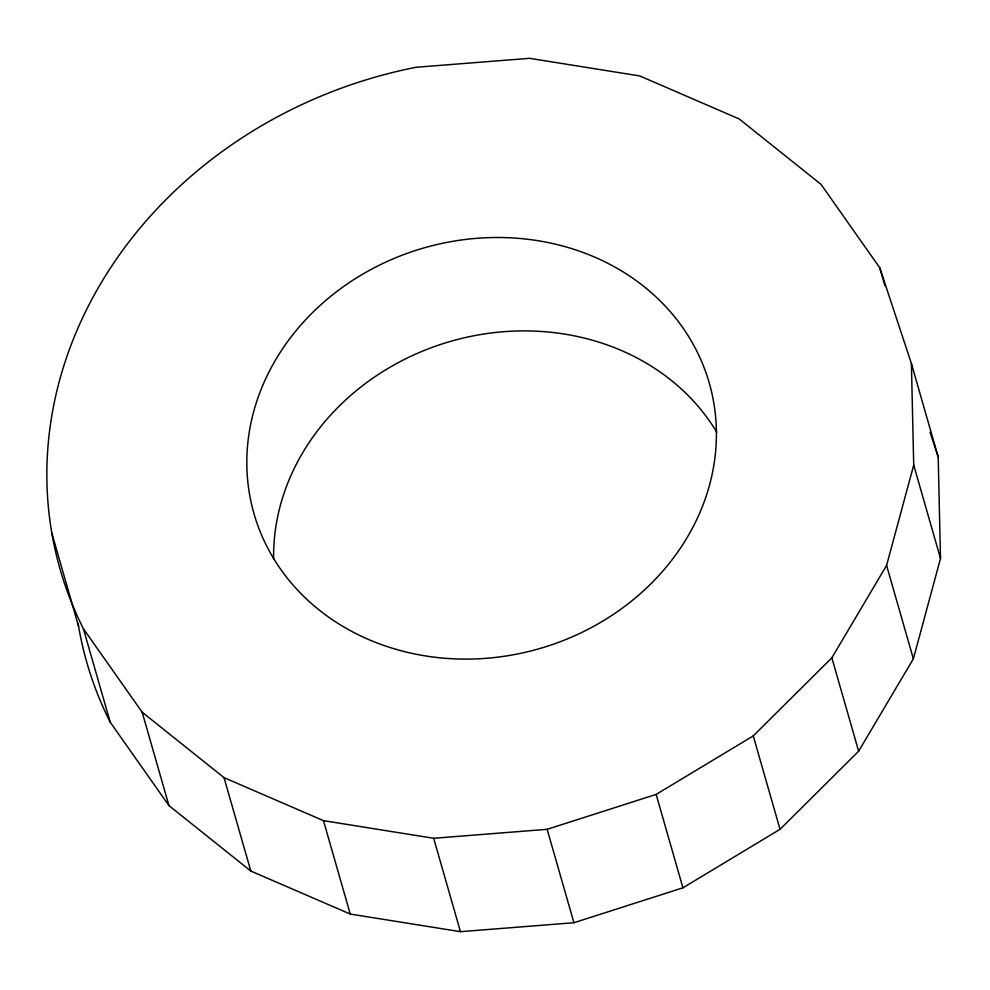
<?xml version="1.0" encoding="UTF-8"?>
<svg xmlns="http://www.w3.org/2000/svg" width="990" height="990" viewBox="0 0 990 990"><rect width="100%" height="100%" fill="white"/><g stroke="black" fill="none" stroke-linecap="round" stroke-linejoin="round"><path stroke-width="1.49" d="M83.42 628.774L142.164 712.206L224.037 777.645L323.47 820.648L433.67 838.283L547.148 829.323L656.147 794.413L753.254 735.904L831.86 657.805L886.582 565.426L913.721 465.065L911.406 363.553L879.801 267.832L821.057 184.4L739.184 118.949L639.75 75.945L529.551 58.323L416.072 67.27A438.521 386.112 -16 0 0 83.42 628.774L110.199 722.168L168.944 805.6L250.817 871.052L350.25 914.055L460.449 931.677L573.928 922.73L682.927 887.807L780.046 829.311L858.639 751.2L913.374 658.82L940.5 558.459L938.186 456.959L911.406 363.553M930.043 432.296L938.186 456.959M879.801 267.832L884.899 285.615M913.721 465.065L940.5 558.459M886.582 565.426L913.374 658.82M831.86 657.805L858.639 751.2M753.254 735.904L780.046 829.311M656.147 794.413L682.927 887.807M547.148 829.323L573.928 922.73M433.67 838.283L460.449 931.677M323.47 820.648L350.25 914.055M224.037 777.645L250.817 871.052M142.164 712.206L168.944 805.6M51.814 533.041L78.594 626.447M110.199 722.168A438.521 386.112 -16 0 1 78.099 623.452M273.611 558.682A236.833 208.519 -16 0 1 451.279 341.154A236.833 208.519 -16 0 1 716.834 432.271M396.198 649.39A236.833 208.519 -16 0 0 713.728 402.534A236.833 208.519 -16 0 0 334.905 292.978A236.833 208.519 -16 0 0 396.198 649.39"/></g></svg>
